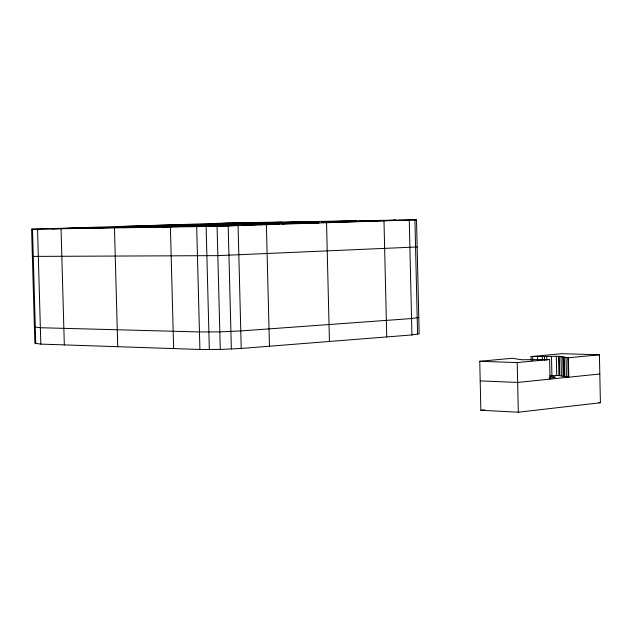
<?xml version="1.0" encoding="UTF-8"?>
<svg xmlns="http://www.w3.org/2000/svg" width="632" height="632" viewBox="0 0 632 632"><rect width="100%" height="100%" fill="white"/><g stroke="black" fill="none" stroke-linecap="round" stroke-linejoin="round"><path stroke-width="0.95" d="M230.214 222.985L31.6 229.219L34.863 343.255L40.827 344.116L199.91 349.464L220.276 349.441L241.234 348.445L411.93 334.944L419.158 333.759L416.52 219.794L247.918 222.606L211.981 223.736L246.069 222.82L231.62 223.104M418.779 317.501L411.551 318.56L240.784 330.931L219.818 331.871L199.451 331.95L40.361 327.724L34.397 326.989M417.144 246.962L217.835 255.636L32.374 256.402M550.045 379.113L549.635 359.513L521.684 359.75L512.252 358.281L479.759 361.283L480.849 410.263L518.295 412.222L600.4 402.742L599.413 354.821L562.18 353.675L531.054 356.543L531.133 360.382M480.849 410.263L484.673 409.836M599.808 374.002L517.648 382.439L480.194 380.883M479.759 361.283L517.221 362.57L549.635 359.513M531.054 356.543L558.514 356.314L568.381 357.752L599.413 354.821M31.6 229.219L217.068 226.272L416.52 219.794M283.934 223.61L282.172 223.744L319.081 222.835L282.307 223.641M171.138 224.984L116.644 226.698L202.343 225.585L295.586 222.748L171.138 224.984L171.193 226.912M70.997 228.381L51.879 228.768L88.757 227.773L71.922 228.105M549.982 375.606L558.925 375.55L568.792 377.185L568.381 357.752M598.441 402.655L600.4 402.742M37.549 229.219L40.827 344.116M32.493 229.274L35.763 343.769M114.471 228.002L117.734 346.699M61.051 228.847L64.322 344.906M266.38 224.763L269.453 346.21M260.984 223.143L261.032 225.111M238.082 225.687L241.234 348.445M228.184 225.98L231.359 349.046M217.068 226.272L220.276 349.441M210.203 224.328L210.258 226.288M206.119 226.517L209.334 349.591M204.018 224.431L204.073 226.39M196.686 226.698L199.91 349.464M177.165 224.881L177.213 226.817M170.395 227.117L173.634 348.58M383.995 220.947L386.737 336.935M326.539 222.812L329.438 341.47M414.932 219.912L417.586 334.328M409.26 220.126L411.93 334.944M567.789 357.665L568.2 377.091M566.043 357.404L566.454 376.798M564.305 357.151L564.716 376.506M563.523 357.041L563.926 376.38M562.733 356.922L563.144 376.245M561.011 356.677L561.421 375.961M559.296 356.424L559.699 375.677M558.514 356.314L558.925 375.55M556.318 356.33L556.729 375.558M551.499 356.369L551.91 375.59M546.68 356.409L546.759 360.256M544.492 356.432L544.571 360.272M542.303 356.448L542.382 360.287M537.492 356.488L537.579 360.327M532.689 356.535L532.768 360.366M517.221 362.57L518.295 412.222M549.998 376.451A14.615 1.011 -1.1 0 1 549.097 378.078M124.828 227.544L123.335 227.631L160.994 226.612L124.22 227.512L125.744 227.488L124.828 227.544M394.652 220.331L394.218 220.378L395.861 220.347L359.837 221.137L395.482 220.268L393.941 220.315L394.652 220.331M317.651 221.65L317.106 221.69L318.654 221.666L283.887 222.519L318.631 221.579L317.082 221.627L317.651 221.65M236.494 225.45L235.752 225.506L237.395 225.482L199.301 226.414L237.766 225.371L236.02 225.427L236.494 225.45M101.167 227.678L88.117 228.089L123.445 227.315L101.167 227.678M259.31 222.677L247.705 223.049L281.706 222.298L259.31 222.677M174.558 226.493L161.452 226.912L198.235 226.114L174.558 226.493M332.985 221.421L321.372 221.793L356.701 221.018L332.985 221.421M266.822 224.234L241.385 225.055L279.044 224.036L266.822 224.234M345.625 221.69L321.712 222.464L357.846 221.484L345.625 221.69"/></g></svg>
